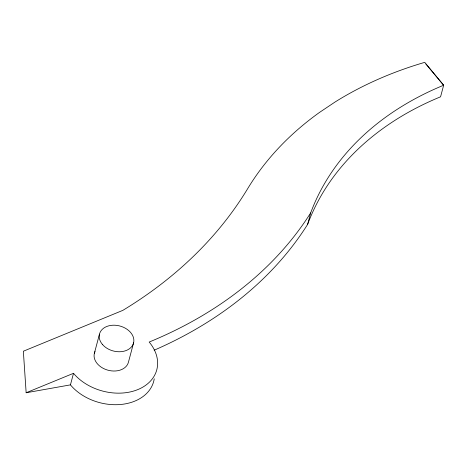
<?xml version="1.0" encoding="UTF-8"?>
<svg xmlns="http://www.w3.org/2000/svg" width="467" height="467" viewBox="0 0 467 467"><rect width="100%" height="100%" fill="white"/><g stroke="black" fill="none" stroke-linecap="round" stroke-linejoin="round"><path stroke-width="0.7" d="M70.441 384.866L73.517 373.308A46.951 34.453 14.9 0 0 137.975 389.525A46.951 34.453 14.9 0 0 149.183 342.048A481.004 352.929 14.9 0 0 310.689 212.859A343.595 252.104 14.9 0 1 443.65 85.239L424.742 62.35A406.547 298.296 14.9 0 0 335.032 102.028L319.516 112.413A406.547 298.296 14.9 0 0 247.382 189.147A554.457 406.821 14.9 0 1 122.815 310.374L23.35 351.225L26.152 392.759L70.441 384.866A46.951 34.453 14.9 0 0 119.616 404.574A46.951 34.453 14.9 0 0 154.244 378.825M94.34 353.437L99.465 334.168M133.603 342.79L128.478 362.053A17.606 12.918 14.9 0 1 107.054 369.934A17.606 12.918 14.9 0 1 95.023 351.523M154.151 350.209A481.004 352.929 14.9 0 0 307.613 224.417L310.689 212.859M26.152 392.759L73.517 373.308M425.846 64.014L443.65 85.239L440.574 96.797A343.595 252.104 14.9 0 0 307.613 224.417M102.326 344.313A17.606 12.918 14.9 0 0 132.243 345.895A17.606 12.918 14.9 0 0 115.04 325.23A17.606 12.918 14.9 0 0 102.326 344.313"/></g></svg>
